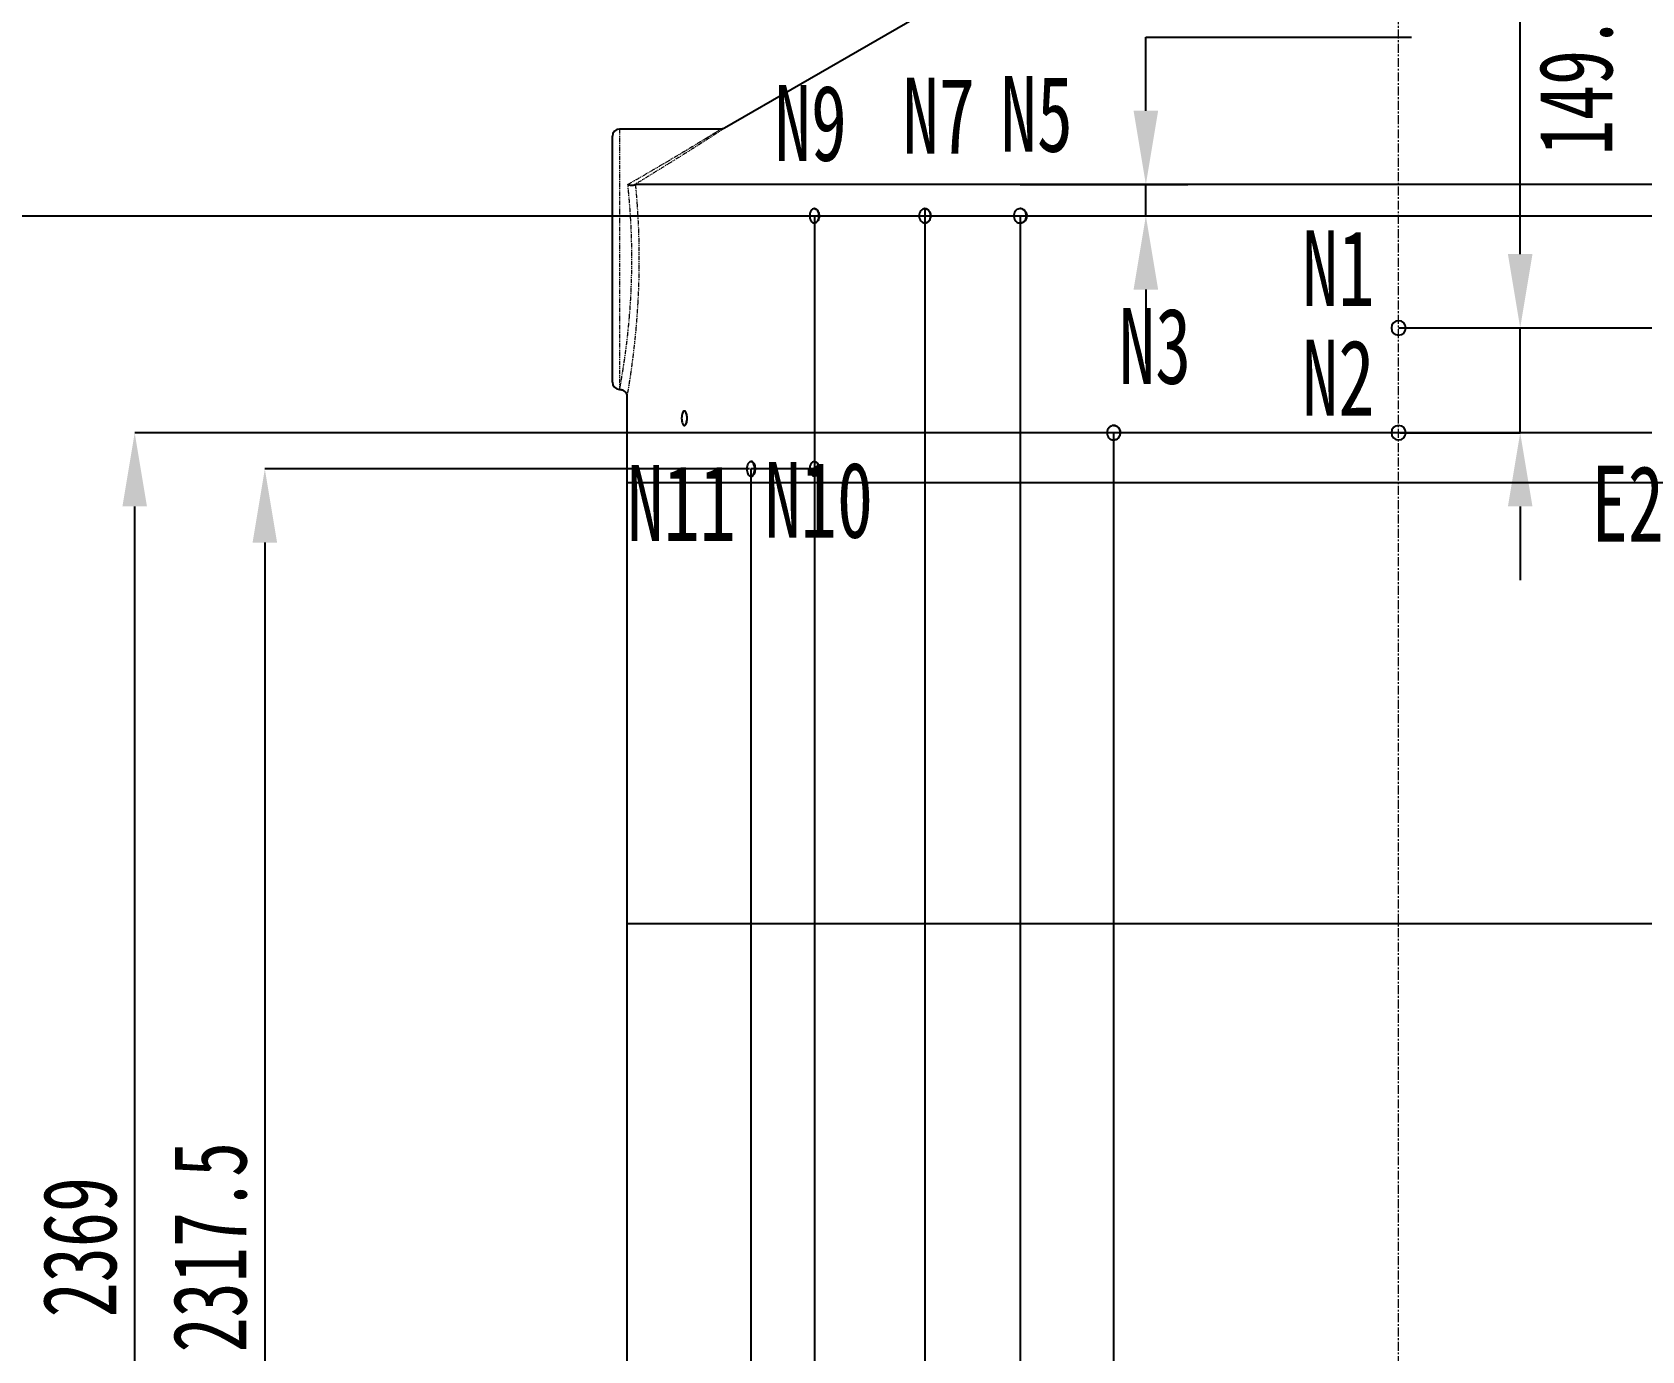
# Model space of a CAD drawing. Header units: millimetres. Extents: x -12403 to 8666, y -15213 to 13435.
# Drawn here: x -4449 to -2155, y 2792 to 4671 of the extents above; entities that cross this region are included whole.
import ezdxf

# ---------------------------------------------------------------- set-up
doc = ezdxf.new("R2010")
doc.units = ezdxf.units.MM
doc.header["$PDSIZE"] = -1
doc.linetypes.add('CENTERX2', pattern=[20.32, 12.7, -2.54, 2.54, -2.54])
doc.linetypes.add('PHANTOM', pattern=[12.7, 6.35, -1.27, 1.27, -1.27, 1.27, -1.27])
doc.layers.add('10', color=7, linetype='Continuous')
doc.styles.add('SLDTEXTSTYLE0', font='TXT', dxfattribs={"width": 0.7})
doc.dimstyles.new('ISO-25', dxfattribs={"dimtxt": 2.5, "dimasz": 2.5, "dimexe": 1.25, "dimexo": 0.625, "dimtad": 1, "dimtxsty": 'Standard', "dimcen": 2.5, "dimadec": 0, "dimazin": 0, "dimtfac": 1, "dimtmove": 0, "dimatfit": 3, "dimfxl": 0, "dimarcsym": 0})
doc.dimstyles.new('SLDDIMSTYLE0', dxfattribs={"dimscale": 30, "dimtxt": 3.5, "dimasz": 3.5, "dimexe": 0, "dimexo": 0.0625, "dimgap": 0.875, "dimtad": 2, "dimdec": 1, "dimrnd": 1e-09, "dimzin": 12, "dimdsep": 46, "dimtxsty": 'SLDTEXTSTYLE0', "dimcen": 0.09, "dimadec": 0, "dimazin": 3, "dimtfac": 1, "dimtdec": 1, "dimtofl": 0, "dimtmove": 0, "dimatfit": 3, "dimfxl": 0, "dimfrac": 2, "dimtolj": 1, "dimtzin": 12, "dimarcsym": 0})
doc.dimstyles.new('SLDDIMSTYLE1', dxfattribs={"dimscale": 30, "dimtxt": 3.5, "dimasz": 3.5, "dimexe": 0, "dimexo": 0.0625, "dimgap": 0.875, "dimtad": 2, "dimdec": 1, "dimrnd": 1e-09, "dimzin": 12, "dimdsep": 46, "dimtxsty": 'SLDTEXTSTYLE0', "dimcen": 0.09, "dimadec": 0, "dimazin": 3, "dimtfac": 1, "dimtdec": 1, "dimtmove": 0, "dimatfit": 0, "dimfxl": 0, "dimfrac": 2, "dimtolj": 1, "dimtzin": 12, "dimarcsym": 0})

# ---------------------------------------------------------------- blocks, each defined once
blk = doc.blocks.new('_D_2')
at = {"layer": '10', "color": 0, "lineweight": -2, "transparency": 16777216}
for p, q in [((-3426.6, 4048.5), (-4117.1, 4048.5)), ((-4117.1, 3943.5), (-4117.1, 1836)), ((-3577.4, 1731), (-4117.1, 1731))]:
    blk.add_line(p, q, dxfattribs=at)
at = {"layer": '10', "color": 0, "transparency": 16777216}
for points in [[(-4134.6, 3943.5), (-4099.6, 3943.5), (-4117.1, 4048.5)], [(-4134.6, 1836), (-4099.6, 1836), (-4117.1, 1731)]]:
    blk.add_solid(points, dxfattribs=at)
at = {"layer": 'Defpoints', "color": 0, "transparency": 16777216}
for p in [(-3424.7, 4048.5), (-4117.1, 1731), (-3575.5, 1731)]:
    blk.add_point(p, dxfattribs=at)
at = {"layer": '10', "color": 0, "transparency": 16777216, "insert": (-4248.3, 2939.8), "char_height": 105, "attachment_point": 2, "rotation": 90, "style": 'SLDTEXTSTYLE0'}
blk.add_mtext('\\A1;2317.5', dxfattribs=at)
blk = doc.blocks.new('_D_16')
at = {"layer": '10', "color": 0, "lineweight": -2, "transparency": 16777216}
for p, q in [((-2328.6, 4354.4), (-2328.6, 4781.4)), ((-2499.9, 4249.4), (-2328.6, 4249.4)), ((-2328.6, 4100), (-2328.6, 4249.4)), ((-2499.9, 4100), (-2328.6, 4100)), ((-2328.6, 3995), (-2328.6, 3890))]:
    blk.add_line(p, q, dxfattribs=at)
at = {"layer": '10', "color": 0, "transparency": 16777216}
for points in [[(-2346.1, 4354.4), (-2311.1, 4354.4), (-2328.6, 4249.4)], [(-2346.1, 3995), (-2311.1, 3995), (-2328.6, 4100)]]:
    blk.add_solid(points, dxfattribs=at)
at = {"layer": 'Defpoints', "color": 0, "transparency": 16777216}
for p in [(-2501.8, 4249.4), (-2501.8, 4100), (-2328.6, 4100)]:
    blk.add_point(p, dxfattribs=at)
at = {"layer": '10', "color": 0, "transparency": 16777216, "insert": (-2302.3, 4620.4), "char_height": 105, "attachment_point": 2, "rotation": 90, "style": 'SLDTEXTSTYLE0'}
blk.add_mtext('\\A1;149.4', dxfattribs=at)
blk = doc.blocks.new('_D_17')
at = {"layer": '10', "color": 0, "lineweight": -2, "transparency": 16777216}
for p, q in [((-1404.1, 4100), (-4302.5, 4100)), ((-4302.5, 1836), (-4302.5, 3995)), ((-2819.1, 1731), (-4302.5, 1731))]:
    blk.add_line(p, q, dxfattribs=at)
at = {"layer": '10', "color": 0, "transparency": 16777216}
for points in [[(-4320, 3995), (-4285, 3995), (-4302.5, 4100)], [(-4320, 1836), (-4285, 1836), (-4302.5, 1731)]]:
    blk.add_solid(points, dxfattribs=at)
at = {"layer": 'Defpoints', "color": 0, "transparency": 16777216}
for p in [(-4302.5, 4100), (-1402.2, 4100), (-2817.2, 1731)]:
    blk.add_point(p, dxfattribs=at)
at = {"layer": '10', "color": 0, "transparency": 16777216, "insert": (-4433.7, 2939.8), "char_height": 105, "attachment_point": 2, "rotation": 90, "style": 'SLDTEXTSTYLE0'}
blk.add_mtext('\\A1;2369', dxfattribs=at)
blk = doc.blocks.new('*D251')
at = {"color": 0, "lineweight": -2, "transparency": 16777216}
for p, q in [((4953.5, 4514), (4953.5, 4619)), ((-2501.8, 4409), (5013.5, 4409)), ((4953.5, 4409), (4953.5, 4249.4)), ((-2501.8, 4249.4), (5013.5, 4249.4)), ((4953.5, 4144.4), (4953.5, 4039.4)), ((4953.5, 4039.4), (4505.3, 4039.4))]:
    blk.add_line(p, q, dxfattribs=at)
at = {"color": 0, "transparency": 16777216}
for points in [[(4936, 4514), (4971, 4514), (4953.5, 4409)], [(4936, 4144.4), (4971, 4144.4), (4953.5, 4249.4)]]:
    blk.add_solid(points, dxfattribs=at)
at = {"layer": 'Defpoints', "color": 0, "transparency": 16777216}
for p in [(-2501.8, 4409), (-2501.8, 4249.4), (4953.5, 4249.4)]:
    blk.add_point(p, dxfattribs=at)
at = {"color": 0, "transparency": 16777216, "insert": (4706.5, 4146.3), "char_height": 105, "attachment_point": 5}
blk.add_mtext('159,7', dxfattribs=at)
blk = doc.blocks.new('*D255')
at = {"color": 0, "lineweight": -2, "transparency": 16777216}
for p, q in [((-2861.9, 4558.6), (-2861.9, 4663.6)), ((-2861.9, 4663.6), (-2483.7, 4663.6)), ((-3041.1, 4453.6), (-2801.9, 4453.6)), ((-2861.9, 4409), (-2861.9, 4453.6)), ((-3041.1, 4409), (-2801.9, 4409)), ((-2861.9, 4304), (-2861.9, 4199))]:
    blk.add_line(p, q, dxfattribs=at)
at = {"color": 0, "transparency": 16777216}
for points in [[(-2879.4, 4558.6), (-2844.4, 4558.6), (-2861.9, 4453.6)], [(-2879.4, 4304), (-2844.4, 4304), (-2861.9, 4409)]]:
    blk.add_solid(points, dxfattribs=at)
at = {"layer": 'Defpoints', "color": 0, "transparency": 16777216}
for p in [(-3041.1, 4453.6), (-2861.9, 4453.6), (-3041.1, 4409)]:
    blk.add_point(p, dxfattribs=at)
at = {"color": 0, "transparency": 16777216, "insert": (-2649.9, 4770.6), "char_height": 105, "attachment_point": 5}
blk.add_mtext('44,6', dxfattribs=at)

msp = doc.modelspace()

# ---------------------------------------------------------------- linework, layer by layer
at = {"color": 7, "linetype": 'Continuous', "lineweight": 25}
for p, q in [((-3068.27, 4761.38), (-3462.23, 4533.93)), ((-3621.9, 4347.21), (-3621.9, 4522.31)), ((-3467.37, 4532.61), (-3611.6, 4532.61)), ((-1414.35, 4453.64), (-3589.19, 4453.64)), ((-3040.59, 4419.3), (-3041.09, 4419.3)), ((-3041.09, 4398.71), (-3040.58, 4398.71)), ((-3621.9, 4172.11), (-3621.9, 4347.21)), ((-3611.6, 4161.81), (-3611.59, 4161.82)), ((-3601.3, 4151.56), (-3601.3, 1756.76)), ((-3601.28, 4151.6), (-3601.29, 4151.56)), ((-3424.24, 4058.83), (-3425.06, 4058.74)), ((-3425.06, 4038.27), (-3424.25, 4038.18))]:
    msp.add_line(p, q, dxfattribs=at)
at = {"color": 8, "linetype": 'PHANTOM', "lineweight": 18}
msp.add_line((-3611.6, 4532.61), (-3611.6, 4161.81), dxfattribs=at)
for p, q in [((2784.99, 4028.51), (-3600.63, 4028.51)), ((-1402.25, 3400.51), (-3600.63, 3400.51))]:
    msp.add_line(p, q)
at = {"color": 7, "linetype": 'Continuous', "lineweight": 25, "flags": 128}
for points in [[(-3334.23, 4419.3), (-3335.54, 4419.11), (-3336.8, 4418.52), (-3337.96, 4417.57), (-3338.98, 4416.29), (-3339.82, 4414.73), (-3340.44, 4412.95), (-3340.83, 4411.01), (-3340.96, 4409.01), (-3340.83, 4407), (-3340.44, 4405.06), (-3339.82, 4403.28), (-3338.98, 4401.72), (-3337.96, 4400.44), (-3336.8, 4399.49), (-3335.54, 4398.9), (-3334.23, 4398.71)], [(-3334.23, 4398.71), (-3332.91, 4398.9), (-3331.65, 4399.49), (-3330.49, 4400.44), (-3329.47, 4401.72), (-3328.63, 4403.28), (-3328.01, 4405.06), (-3327.63, 4407), (-3327.5, 4409.01), (-3327.63, 4411.01), (-3328.01, 4412.95), (-3328.63, 4414.73), (-3329.47, 4416.29), (-3330.49, 4417.57), (-3331.65, 4418.52), (-3332.91, 4419.11), (-3334.23, 4419.3)], [(-3176.68, 4419.3), (-3178.27, 4419.11), (-3179.79, 4418.52), (-3181.2, 4417.57), (-3182.43, 4416.29), (-3183.44, 4414.73), (-3184.19, 4412.95), (-3184.65, 4411.01), (-3184.81, 4409.01), (-3184.65, 4407), (-3184.19, 4405.06), (-3183.44, 4403.28), (-3182.43, 4401.72), (-3181.2, 4400.44), (-3179.79, 4399.49), (-3178.27, 4398.9), (-3176.68, 4398.71)], [(-3176.68, 4398.71), (-3175.09, 4398.9), (-3173.57, 4399.49), (-3172.16, 4400.44), (-3170.93, 4401.72), (-3169.92, 4403.28), (-3169.17, 4405.06), (-3168.7, 4407), (-3168.55, 4409.01), (-3168.7, 4411.01), (-3169.17, 4412.95), (-3169.92, 4414.73), (-3170.93, 4416.29), (-3172.16, 4417.57), (-3173.57, 4418.52), (-3175.09, 4419.11), (-3176.68, 4419.3)], [(-3032.11, 4409.01), (-3032.27, 4410.95), (-3032.75, 4412.83), (-3033.54, 4414.57), (-3034.59, 4416.11), (-3035.88, 4417.4), (-3037.36, 4418.37), (-3038.97, 4419.01), (-3040.66, 4419.29), (-3042.37, 4419.2), (-3044.03, 4418.74), (-3045.58, 4417.93), (-3046.97, 4416.79), (-3048.15, 4415.37), (-3049.07, 4413.72), (-3049.7, 4411.91), (-3050.03, 4409.98), (-3050.03, 4408.03), (-3049.7, 4406.1), (-3049.07, 4404.29), (-3048.15, 4402.64), (-3046.97, 4401.22), (-3045.58, 4400.09), (-3044.03, 4399.27), (-3042.37, 4398.81), (-3040.66, 4398.72), (-3038.97, 4399), (-3037.36, 4399.64), (-3035.88, 4400.62), (-3034.59, 4401.9), (-3033.54, 4403.44), (-3032.75, 4405.18), (-3032.27, 4407.06), (-3032.11, 4409.01)], [(-3519.42, 4130.91), (-3520.18, 4130.71), (-3520.91, 4130.12), (-3521.58, 4129.17), (-3522.17, 4127.89), (-3522.66, 4126.33), (-3523.02, 4124.55), (-3523.24, 4122.61), (-3523.32, 4120.61), (-3523.24, 4118.6), (-3523.02, 4116.66), (-3522.66, 4114.88), (-3522.17, 4113.32), (-3521.58, 4112.04), (-3520.91, 4111.09), (-3520.18, 4110.5), (-3519.42, 4110.31)], [(-3519.42, 4110.31), (-3518.65, 4110.5), (-3517.92, 4111.09), (-3517.25, 4112.04), (-3516.66, 4113.32), (-3516.17, 4114.88), (-3515.81, 4116.66), (-3515.59, 4118.6), (-3515.51, 4120.61), (-3515.59, 4122.61), (-3515.81, 4124.55), (-3516.17, 4126.33), (-3516.66, 4127.89), (-3517.25, 4129.17), (-3517.92, 4130.12), (-3518.65, 4130.71), (-3519.42, 4130.91)], [(-2907.83, 4110.31), (-2909.7, 4110.11), (-2911.49, 4109.52), (-2913.15, 4108.57), (-2914.6, 4107.29), (-2915.79, 4105.73), (-2916.67, 4103.95), (-2917.22, 4102.01), (-2917.4, 4100.01), (-2917.22, 4098), (-2916.67, 4096.06), (-2915.79, 4094.28), (-2914.6, 4092.72), (-2913.15, 4091.44), (-2911.49, 4090.49), (-2909.7, 4089.9), (-2907.83, 4089.71)], [(-2907.83, 4089.71), (-2905.96, 4089.9), (-2904.17, 4090.49), (-2902.51, 4091.44), (-2901.06, 4092.72), (-2899.87, 4094.28), (-2898.99, 4096.06), (-2898.44, 4098), (-2898.26, 4100.01), (-2898.44, 4102.01), (-2898.99, 4103.95), (-2899.87, 4105.73), (-2901.06, 4107.29), (-2902.51, 4108.57), (-2904.17, 4109.52), (-2905.96, 4110.11), (-2907.83, 4110.31)], [(-3430.3, 4048.51), (-3430.2, 4046.56), (-3429.9, 4044.69), (-3429.41, 4042.96), (-3428.76, 4041.43), (-3427.95, 4040.15), (-3427.03, 4039.18), (-3426.03, 4038.54), (-3424.98, 4038.26), (-3423.92, 4038.36), (-3422.89, 4038.82), (-3421.92, 4039.63), (-3421.06, 4040.76), (-3420.32, 4042.17), (-3419.75, 4043.81), (-3419.36, 4045.62), (-3419.16, 4047.53), (-3419.16, 4049.48), (-3419.36, 4051.39), (-3419.75, 4053.2), (-3420.32, 4054.84), (-3421.06, 4056.25), (-3421.92, 4057.38), (-3422.89, 4058.19), (-3423.92, 4058.65), (-3424.98, 4058.75), (-3426.03, 4058.47), (-3427.03, 4057.83), (-3427.95, 4056.86), (-3428.76, 4055.58), (-3429.41, 4054.05), (-3429.9, 4052.32), (-3430.2, 4050.45), (-3430.3, 4048.51)], [(-3334.23, 4058.81), (-3335.54, 4058.61), (-3336.8, 4058.02), (-3337.96, 4057.07), (-3338.98, 4055.79), (-3339.82, 4054.23), (-3340.44, 4052.45), (-3340.83, 4050.51), (-3340.96, 4048.51), (-3340.83, 4046.5), (-3340.44, 4044.56), (-3339.82, 4042.78), (-3338.98, 4041.22), (-3337.96, 4039.94), (-3336.8, 4038.99), (-3335.54, 4038.4), (-3334.23, 4038.21)], [(-3334.23, 4038.21), (-3332.91, 4038.4), (-3331.65, 4038.99), (-3330.49, 4039.94), (-3329.47, 4041.22), (-3328.63, 4042.78), (-3328.01, 4044.56), (-3327.63, 4046.5), (-3327.5, 4048.51), (-3327.63, 4050.51), (-3328.01, 4052.45), (-3328.63, 4054.23), (-3329.47, 4055.79), (-3330.49, 4057.07), (-3331.65, 4058.02), (-3332.91, 4058.61), (-3334.23, 4058.81)]]:
    msp.add_lwpolyline(points, dxfattribs=at)
at = {"color": 7, "linetype": 'Continuous', "lineweight": 25}
for centre, start, end in [((-3611.6, 4522.31), 90, 180), ((-2501.77, 4249.36), 90, 270), ((-2501.77, 4249.36), 270, 90), ((-3611.6, 4172.11), 180, 270), ((-2501.77, 4100.01), 90, 270), ((-2501.77, 4100.01), 270, 90)]:
    msp.add_arc(centre, 10.3, start, end, dxfattribs=at)
at = {"color": 8, "linetype": 'PHANTOM', "lineweight": 18}
for points, knots in [([(-3599.97, 4453.67), (-3597.04, 4455.36), (-3589.21, 4459.87), (-3576.68, 4467.12), (-3562.47, 4475.4), (-3548.58, 4483.56), (-3536.64, 4490.61), (-3526.62, 4496.57), (-3518.37, 4501.5), (-3510.38, 4506.3), (-3502.7, 4510.93), (-3495.43, 4515.34), (-3488.78, 4519.39), (-3482.84, 4523.02), (-3478.21, 4525.86), (-3474.72, 4528.01), (-3472.14, 4529.6), (-3469.96, 4530.95), (-3468.34, 4531.95), (-3467.39, 4532.54), (-3467.38, 4532.55), (-3467.37, 4532.55)], [0, 0, 0, 0, 0.04688096, 0.12503537, 0.20318401, 0.28210362, 0.36101249, 0.41268841, 0.46438876, 0.51605109, 0.56921272, 0.62242139, 0.67555098, 0.72758139, 0.77959776, 0.81560248, 0.85164986, 0.88764182, 0.92871786, 0.96979012, 1, 1, 1, 1]), ([(-3462.22, 4533.93), (-3462.22, 4533.93), (-3462.21, 4533.93), (-3463.14, 4533.33), (-3464.99, 4532.12), (-3467.98, 4530.17), (-3472.2, 4527.43), (-3477.44, 4524.03), (-3483.47, 4520.15), (-3490.06, 4515.91), (-3497.06, 4511.44), (-3504.61, 4506.62), (-3512.67, 4501.52), (-3521.19, 4496.15), (-3531.64, 4489.59), (-3544.17, 4481.78), (-3558.96, 4472.62), (-3574.23, 4463.23), (-3585.04, 4456.64), (-3590.67, 4453.22), (-3591.02, 4453.01)], [0, 0, 0, 0, 0.02811016, 0.07234011, 0.11657393, 0.17015565, 0.22375139, 0.27951179, 0.33528727, 0.38780541, 0.44039524, 0.49293991, 0.54726016, 0.60162455, 0.65596084, 0.74002706, 0.82410622, 0.90924588, 0.99439271, 1, 1, 1, 1]), ([(-3611.59, 4161.82), (-3611.58, 4161.88), (-3611.56, 4162), (-3611.39, 4162.94), (-3611.1, 4164.48), (-3610.65, 4166.98), (-3609.97, 4170.75), (-3609.01, 4176.22), (-3607.86, 4182.99), (-3606.58, 4190.93), (-3605.2, 4199.88), (-3603.77, 4209.83), (-3602.3, 4220.84), (-3600.85, 4232.71), (-3599.47, 4245.21), (-3598.19, 4258.35), (-3597.03, 4272.24), (-3596.04, 4286.66), (-3595.24, 4301.38), (-3594.65, 4316.42), (-3594.29, 4331.83), (-3594.16, 4347.42), (-3594.29, 4362.93), (-3594.66, 4378.41), (-3595.27, 4393.81), (-3596.05, 4407.93), (-3596.93, 4420.63), (-3597.85, 4432.02), (-3598.86, 4443.11), (-3599.6, 4450.15), (-3599.97, 4453.67)], [0, 0, 0, 0, 0.0250506, 0.0514105, 0.0781397, 0.1048688, 0.1432071, 0.1815454, 0.2210262, 0.2605074, 0.2986119, 0.3367169, 0.3759128, 0.4151091, 0.4527057, 0.4903023, 0.5289588, 0.567615, 0.6052143, 0.6428131, 0.6815067, 0.7202011, 0.7583157, 0.7964305, 0.8356913, 0.8749516, 0.9059206, 0.9368895, 0.9684448, 1, 1, 1, 1]), ([(-3589.19, 4453.64), (-3588.89, 4450.4), (-3588.28, 4443.93), (-3587.44, 4433.74), (-3586.67, 4423.23), (-3585.88, 4410.94), (-3585.15, 4396.85), (-3584.61, 4382.59), (-3584.28, 4369.84), (-3584.11, 4358.7), (-3584.04, 4345.89), (-3584.14, 4331.45), (-3584.49, 4315.33), (-3585.07, 4299.29), (-3585.86, 4283.6), (-3586.84, 4268.51), (-3587.97, 4253.97), (-3589.24, 4239.93), (-3590.62, 4226.6), (-3592.04, 4214.19), (-3593.49, 4202.63), (-3594.92, 4191.98), (-3596.3, 4182.43), (-3597.56, 4174.11), (-3598.56, 4167.8), (-3599.33, 4163.05), (-3599.92, 4159.53), (-3600.42, 4156.59), (-3600.82, 4154.25), (-3601.11, 4152.6), (-3601.27, 4151.68), (-3601.28, 4151.62), (-3601.28, 4151.6)], [0, 0, 0, 0, 0.0274493, 0.0548981, 0.0827306, 0.1105629, 0.1495884, 0.1886138, 0.2153926, 0.242193, 0.2689708, 0.307466, 0.3459614, 0.3855575, 0.4251533, 0.4635592, 0.5019648, 0.541445, 0.5809251, 0.619728, 0.6585312, 0.698446, 0.7383608, 0.7772995, 0.8162377, 0.8429724, 0.8697297, 0.896464, 0.9245273, 0.9525905, 0.9810936, 1, 1, 1, 1])]:
    msp.add_open_spline(points, degree=3, knots=knots, dxfattribs=at)
at = {"color": 7, "linetype": 'Continuous', "lineweight": 25}
for points, knots in [([(-3462.04, 4534.04), (-3462.2, 4533.95), (-3462.64, 4533.7), (-3463.56, 4533.28), (-3464.79, 4532.88), (-3466.13, 4532.63), (-3466.98, 4532.63), (-3467.37, 4532.63)], [0, 0, 0, 0, 0.1004306, 0.271268, 0.5431167, 0.7896037, 1, 1, 1, 1]), ([(-3599.97, 4453.67), (-3599.96, 4453.67), (-3598.85, 4453.26), (-3596.6, 4452.64), (-3593.4, 4452.31), (-3591.82, 4452.77), (-3591.02, 4453.01)], [0, 0, 0, 0, 0.00197894, 0.32743235, 0.66307058, 1, 1, 1, 1]), ([(-3591.02, 4453.01), (-3590.73, 4453.13), (-3590.14, 4453.39), (-3589.53, 4453.6), (-3589.31, 4453.63), (-3589.19, 4453.64)], [0, 0, 0, 0, 0.31818942, 0.64757129, 1, 1, 1, 1]), ([(-3334.23, 4419.3), (-3334.2, 4419.3), (-3333.43, 4419.3), (-3331.88, 4418.87), (-3329.87, 4417.13), (-3328.35, 4414.48), (-3327.59, 4411.6), (-3327.38, 4408.58), (-3327.72, 4405.53), (-3328.85, 4402.45), (-3330.58, 4400.12), (-3332.48, 4398.88), (-3333.73, 4398.76), (-3334.23, 4398.71)], [0, 0, 0, 0, 0.0034238, 0.1107648, 0.2181028, 0.3254505, 0.4327945, 0.5000129, 0.6073542, 0.71469, 0.8220385, 0.9293838, 1, 1, 1, 1]), ([(-3176.68, 4419.3), (-3176.65, 4419.3), (-3175.71, 4419.3), (-3173.85, 4418.87), (-3171.42, 4417.13), (-3169.58, 4414.48), (-3168.68, 4411.6), (-3168.42, 4408.58), (-3168.83, 4405.53), (-3170.19, 4402.45), (-3172.28, 4400.12), (-3174.57, 4398.88), (-3176.08, 4398.76), (-3176.68, 4398.71)], [0, 0, 0, 0, 0.0034233, 0.1107642, 0.2181029, 0.3254514, 0.4327943, 0.5000128, 0.607354, 0.71469, 0.8220387, 0.9293835, 1, 1, 1, 1]), ([(-3031.58, 4409.01), (-3031.68, 4407.85), (-3031.88, 4405.53), (-3033.44, 4402.44), (-3035.73, 4400.13), (-3038.25, 4398.83), (-3039.93, 4398.83), (-3040.59, 4398.84)], [0, 0, 0, 0, 0.2147395, 0.429467, 0.6442202, 0.8589668, 1, 1, 1, 1]), ([(-3040.58, 4419.29), (-3040.55, 4419.29), (-3039.53, 4419.49), (-3037.45, 4418.79), (-3034.78, 4417.15), (-3032.77, 4414.47), (-3031.73, 4411.61), (-3031.62, 4409.73), (-3031.58, 4409.01)], [0, 0, 0, 0, 0.0067575, 0.2214545, 0.4361443, 0.6508527, 0.8655546, 1, 1, 1, 1]), ([(-3611.59, 4161.81), (-3611.46, 4161.82), (-3610.69, 4161.87), (-3609.32, 4161.63), (-3607.59, 4161.1), (-3606.07, 4160.3), (-3604.78, 4159.33), (-3603.71, 4158.24), (-3602.85, 4157.08), (-3602.21, 4155.88), (-3601.75, 4154.71), (-3601.46, 4153.6), (-3601.32, 4152.63), (-3601.28, 4151.95), (-3601.28, 4151.66), (-3601.28, 4151.6)], [0, 0, 0, 0, 0.0244575, 0.1426133, 0.2535149, 0.3578971, 0.456717, 0.550427, 0.6391022, 0.7225646, 0.8003511, 0.8715435, 0.9340869, 0.984838, 1, 1, 1, 1]), ([(-3519.42, 4110.31), (-3519.4, 4110.31), (-3518.95, 4110.31), (-3518.05, 4110.74), (-3516.88, 4112.48), (-3515.99, 4115.14), (-3515.55, 4118.01), (-3515.42, 4121.03), (-3515.62, 4124.08), (-3516.28, 4127.17), (-3517.3, 4129.49), (-3518.4, 4130.73), (-3519.13, 4130.86), (-3519.42, 4130.91)], [0, 0, 0, 0, 0.0034235, 0.110763, 0.2181055, 0.3254476, 0.4327984, 0.5000092, 0.6073505, 0.7146935, 0.8220365, 0.9293838, 1, 1, 1, 1]), ([(-2907.83, 4110.31), (-2907.8, 4110.31), (-2906.69, 4110.3), (-2904.5, 4109.87), (-2901.65, 4108.13), (-2899.49, 4105.48), (-2898.43, 4102.6), (-2898.13, 4099.58), (-2898.61, 4096.53), (-2900.2, 4093.44), (-2902.65, 4091.12), (-2905.35, 4089.88), (-2907.12, 4089.76), (-2907.83, 4089.71)], [0, 0, 0, 0, 0.003423, 0.1107637, 0.2181015, 0.3254493, 0.4327928, 0.500011, 0.607352, 0.7146946, 0.8220374, 0.9293844, 1, 1, 1, 1]), ([(-3424.24, 4038.31), (-3423.83, 4038.26), (-3422.79, 4038.13), (-3421.16, 4039.25), (-3419.62, 4041.39), (-3418.57, 4044.38), (-3418.11, 4047.82), (-3418.32, 4051.34), (-3419.15, 4054.53), (-3420.52, 4057.08), (-3422.25, 4058.54), (-3423.58, 4059.09), (-3424.22, 4058.82), (-3424.24, 4058.81)], [0, 0, 0, 0, 0.0668604, 0.170215, 0.2735577, 0.3768707, 0.480133, 0.5833576, 0.6865802, 0.7898236, 0.8931155, 0.9964465, 1, 1, 1, 1]), ([(-3334.23, 4058.81), (-3334.2, 4058.81), (-3333.43, 4058.8), (-3331.88, 4058.37), (-3329.87, 4056.63), (-3328.35, 4053.98), (-3327.59, 4051.1), (-3327.38, 4048.08), (-3327.72, 4045.03), (-3328.85, 4041.95), (-3330.58, 4039.62), (-3332.48, 4038.38), (-3333.73, 4038.26), (-3334.23, 4038.21)], [0, 0, 0, 0, 0.0034238, 0.1107646, 0.2181062, 0.3254479, 0.4327918, 0.50001, 0.6073512, 0.7146935, 0.8220368, 0.9293847, 1, 1, 1, 1])]:
    msp.add_open_spline(points, degree=3, knots=knots, dxfattribs=at)
at = {"layer": '10', "linetype": 'CENTERX2', "lineweight": 18}
msp.add_line((-2501.77, 1694.96), (-2501.77, 4991.38), dxfattribs=at)
at = {"layer": '10'}
for p, q in [((-5202.05, 4409.01), (-3141.01, 4409.01)), ((-3334.23, 4409.01), (-1251.36, 4409.01))]:
    msp.add_line(p, q, dxfattribs=at)
at = {"layer": '10', "color": 1}
for p, q in [((-3334.23, 4409.01), (-3334.23, 4048.51)), ((-3176.68, 4419.31), (-3176.68, 2400.51)), ((-3041.09, 4409.01), (-3041.09, 2555.01)), ((-2907.83, 4100.01), (-2907.83, 2400.51)), ((-3334.23, 4048.51), (-3424.71, 4048.51)), ((-3424.71, 4048.51), (-3424.71, 2246.01)), ((-3334.23, 4048.51), (-3334.23, -1337.19))]:
    msp.add_line(p, q, dxfattribs=at)

# ---------------------------------------------------------------- texts
at = {"layer": '10', "char_height": 108.15, "attachment_point": 1, "style": 'SLDTEXTSTYLE0'}
for s, insert in [('N9', (-3390.78, 4595.47)), ('N7', (-3208.43, 4605.82)), ('N5', (-3068.83, 4608.43)), ('N1', (-2639.23, 4388.51)), ('N3', (-2900.18, 4277.8)), ('N2', (-2639.23, 4232.47)), ('N11', (-3600.63, 4054.05)), ('N10', (-3405.07, 4058.51)), ('E2', (-2226.85, 4053.17))]:
    msp.add_mtext(s, dxfattribs=dict(at, insert=insert))

# ---------------------------------------------------------------- dimensions: what is measured, and where the dimension line sits
for base, p1, p2, picture, middle in [((-2861.88, 4453.64), (-3041.09, 4409.01), (-3041.09, 4453.64), '*D255', (-2649.91, 4770.61)), ((4953.51910313, 4249.35517613), (-2501.77139101, 4409.00517613), (-2501.77139101, 4249.35517613), '*D251', (4706.54910313, 4146.32517613))]:
    dim = msp.add_linear_dim(base=base, p1=p1, p2=p2, angle=90, dimstyle='ISO-25', override={"dimscale": 30, "dimtxt": 3.5, "dimasz": 3.5, "dimexe": 2, "dimexo": 0, "dimgap": 1.524, "dimtih": 1, "dimtoh": 1, "dimdec": 1, "dimzin": 0, "dimadec": 1, "dimtdec": 1, "dimtzin": 0})
    dim.commit()
    dim.dimension.update_dxf_attribs({"geometry": picture, "text_midpoint": middle})
at = {"layer": '10'}
for base, p1, p2, dimstyle, picture, middle in [((-2328.56064703, 4100.00517613), (-2501.77139101, 4249.35517613), (-2501.77139101, 4100.00517613), 'SLDDIMSTYLE1', '_D_16', (-2328.56064703, 4620.35517613)), ((-4302.48, 4100.01), (-2817.23, 1731.01), (-1402.25, 4100.01), 'SLDDIMSTYLE0', '_D_17', (-4302.48, 2939.78)), ((-4117.08, 1731.01), (-3424.71, 4048.51), (-3575.55, 1731.01), 'SLDDIMSTYLE0', '_D_2', (-4117.08, 2939.78))]:
    dim = msp.add_linear_dim(base=base, p1=p1, p2=p2, angle=90, dimstyle=dimstyle, dxfattribs=at)
    dim.commit()
    dim.dimension.update_dxf_attribs({"geometry": picture, "text_midpoint": middle, "dimtype": 160})

doc.saveas('drawing.dxf')
